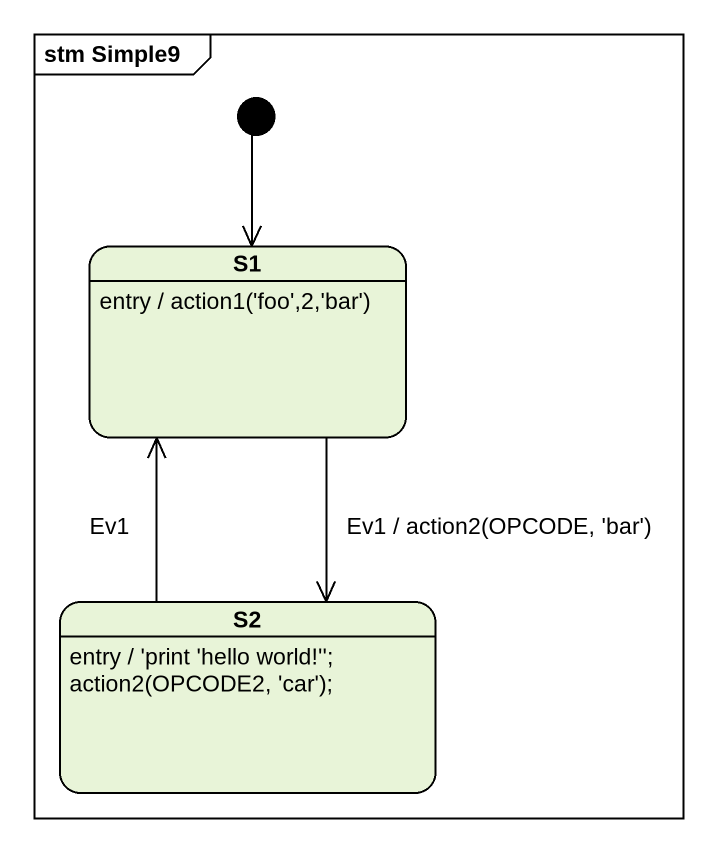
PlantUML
@startuml
mainframe stm Simple9
hide empty description
state S1
S1 : entry / action1('foo',2,'bar')
state S2
S2 : entry / 'print 'hello world!''; action2(OPCODE2, 'car');
[*] --> S1
S1 --> S2 : Ev1 / action2(OPCODE, 'bar')
S2 -up-> S1 : Ev1
@enduml
